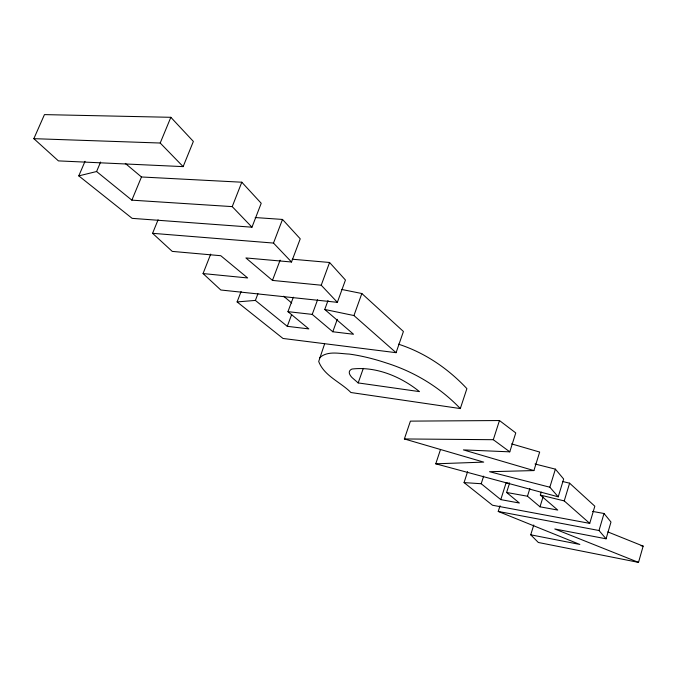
<?xml version="1.0" encoding="UTF-8"?>
<svg xmlns="http://www.w3.org/2000/svg" width="677" height="677" viewBox="0 0 677 677"><rect width="100%" height="100%" fill="white"/><g stroke="black" fill="none" stroke-linecap="round" stroke-linejoin="round"><path stroke-width="1.02" d="M324.571 344.001L318.698 361.493C324.088 375.93 340.666 382.116 350.906 392.516L460.309 408.57L466.893 388.64C448.005 368.483 424.826 352.675 398.457 344.17M533.772 524.963L530.734 534.813L538.342 542.48L638.513 562.392L643.15 546.119L607.836 531.919M638.513 562.392L554.785 528.974L606.067 538.807L610.984 522.035L604.019 513.496L592.612 511.423M606.067 538.807L599.01 530.514L604.019 513.496M467.612 471.641L464.058 482.599L492.492 505.237L589.726 523.38L594.829 506.21L569.611 483.183L562.655 481.516M589.726 523.38L564.237 500.912L569.611 483.183M440.532 449.41L435.76 463.813L558.229 496.825L563.653 479.028L555.385 469.144L534.999 463.982M558.229 496.825L549.842 487.212L555.385 469.144M509.62 482.929L506.608 492.475L527.468 496.224L540.001 506.811L557.746 510.069L540.322 495.065L541.228 492.137M540.001 506.811L543.089 496.757M549.842 487.212L489.539 471.717L533.908 470.574L539.671 452.058L511.558 443.875M527.468 496.224L529.871 488.515M506.608 492.475L519.369 503.028L500.785 499.618L506.091 482.828L509.18 483.37M530.734 534.813L579.842 544.443L498.238 511.448L500.049 505.711M533.908 470.574L463.406 449.892L509.773 451.838L515.772 432.925L499.465 420.535L410.414 421.128L404.364 438.95L483.708 462.112L435.76 463.813M509.773 451.838L493.305 439.703L499.465 420.535M500.785 499.618L481.212 483.733L483.657 476.109M241.097 291.508L237.102 301.917L283.011 338.466L396.07 352.683L403.424 331.485L361.84 293.522L341.75 289.46M358.175 382.92L352.032 377.571A39.3 10.739 19.1 0 1 352.023 369.033C376.082 366.198 400.996 376.657 419.478 391.619L358.175 382.92L363.312 368.364M396.07 352.683L353.944 315.55L361.84 293.522M328.007 300.529L324.748 309.465L353.538 334.252L332.796 331.764L337.298 319.316M210.708 254.095L203.058 273.567L220.804 290.001L337.358 302.331L345.456 280.033L329.581 262.481L292.252 259.215M337.358 302.331L321.228 285.212L329.581 262.481M332.796 331.764L312.224 314.39L317.598 299.759M293.336 297.203L287.953 311.657L308.805 328.895L287.285 326.322L291.66 314.543M321.228 285.212L272.459 280.405L245.886 257.945L291.525 261.999L300.233 238.82L282.504 219.433L255.178 217.545M272.459 280.405L280.117 260.146M291.525 261.999L273.5 243.068L282.504 219.433M237.102 301.917L255.381 300.419L257.937 293.691M85.031 161.312L78.794 175.885L132.142 218.358L251.971 227.193L261.22 203.269L241.807 182.215L141.468 176.976L125.279 163.394M251.971 227.193L232.228 206.62L241.807 182.215M183.137 166.618L193.368 141.434L170.841 117.307L44.454 114.608L33.85 138.667L58.417 160.889L183.137 166.618L160.204 143.025L33.85 138.667M203.058 273.567L247.664 277.959L220.77 255.711L172.254 251.395L152.579 233.32L158.088 219.797M78.794 175.885L96.583 171.526L131.854 200.155L141.468 176.976M160.204 143.025L170.841 117.307M96.583 171.526L100.611 162.031M319.536 357.888C327.346 350.415 339.558 353.724 349.222 354.071C361.933 355.823 374.389 358.996 386.559 363.05C414.536 371.893 439.974 387.32 460.309 408.57M404.364 438.95L493.305 439.703M131.854 200.155L232.228 206.62M464.058 482.599L481.212 483.733M152.579 233.32L273.5 243.068M287.953 311.657L312.224 314.39M498.238 511.448L599.01 530.514M641.085 545.721L643.15 546.119M324.748 309.465L353.944 315.55M540.322 495.065L564.237 500.912M255.381 300.419L287.285 326.322M283.629 296.221L291.711 303"/></g></svg>
